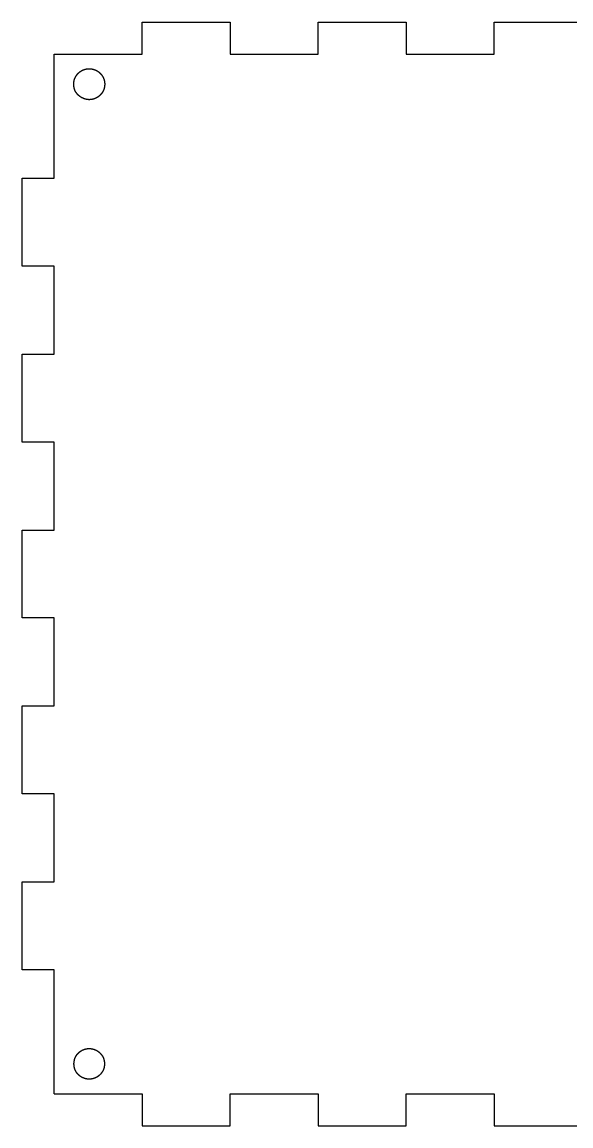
# Model space of a CAD drawing. Extents: x -49 to 229, y 25 to 250.
# Drawn here: x -49.4 to 19.2, y 24.6 to 162.6 of the extents above; entities that cross this region are included whole.
import ezdxf

# ---------------------------------------------------------------- set-up
doc = ezdxf.new("R2010")
doc.units = 0
doc.layers.add('Ebene_1', color=7, linetype='CONTINUOUS')

msp = doc.modelspace()

# ---------------------------------------------------------------- linework, layer by layer
at = {"layer": 'Ebene_1', "color": 1}
for points in [[(-45.431871, 158.6399), (-34.431872, 158.6399), (-34.431872, 162.6399)], [(-34.431872, 162.6399), (-23.431873, 162.6399)], [(-23.431873, 162.6399), (-23.431873, 158.6399), (-12.431874, 158.6399), (-12.431874, 162.6399)], [(-12.431874, 162.6399), (-1.431875, 162.6399)], [(-1.431875, 162.6399), (-1.431875, 158.6399), (9.568124, 158.6399), (9.568124, 162.6399)], [(9.568124, 162.6399), (20.568118, 162.6399)], [(-45.431871, 28.639898), (-45.431871, 44.139899), (-49.431869, 44.139899), (-49.431869, 55.139901), (-45.431871, 55.139901), (-45.431871, 66.1399), (-49.431869, 66.1399), (-49.431869, 77.139899), (-45.431871, 77.139899), (-45.431871, 88.139901), (-49.431869, 88.139901), (-49.431869, 99.1399), (-45.431871, 99.1399), (-45.431871, 110.139899), (-49.431869, 110.139899), (-49.431869, 121.139901), (-45.431871, 121.139901), (-45.431871, 132.1399), (-49.431869, 132.1399), (-49.431869, 143.1399), (-45.431871, 143.1399), (-45.431871, 154.1399), (-45.431871, 158.6399)], [(-41.960379, 153.17901), (-42.007078, 153.1996)], [(-42.946772, 32.350148), (-42.950371, 32.399799)], [(-45.431871, 28.639898), (-34.431872, 28.639898), (-34.431872, 24.639898)], [(-23.431873, 24.639898), (-23.431873, 28.639898), (-12.431874, 28.639898), (-12.431874, 24.639898)], [(-1.431875, 24.639898), (-1.431875, 28.639898), (9.568124, 28.639898), (9.568124, 24.639898)], [(-34.431872, 24.639898), (-23.431873, 24.639898)], [(-12.431874, 24.639898), (-1.431875, 24.639898)], [(9.568124, 24.639898), (20.568118, 24.639898)]]:
    msp.add_lwpolyline(points, dxfattribs=at)
for points, knots in [([(-42.007078, 153.1996), (-42.013928, 153.204528), (-42.027602, 153.214366), (-42.048036, 153.229216), (-42.063697, 153.24051), (-42.07754, 153.250584), (-42.091111, 153.260476), (-42.107706, 153.272598), (-42.122755, 153.28369), (-42.13629, 153.293693), (-42.151309, 153.304781), (-42.167693, 153.317158), (-42.181127, 153.327256), (-42.194796, 153.337531), (-42.21007, 153.3492), (-42.229894, 153.364571), (-42.244955, 153.376438), (-42.258273, 153.387), (-42.271305, 153.397404), (-42.287308, 153.410061), (-42.301551, 153.421973), (-42.314419, 153.432672), (-42.328736, 153.444519), (-42.344138, 153.457927), (-42.35673, 153.468873), (-42.36949, 153.480052), (-42.383743, 153.492746), (-42.40211, 153.509578), (-42.415947, 153.522667), (-42.428168, 153.534323), (-42.440095, 153.545861), (-42.454794, 153.559833), (-42.46743, 153.573262), (-42.478967, 153.585192), (-42.491965, 153.598309), (-42.505518, 153.613433), (-42.516643, 153.625744), (-42.527841, 153.638302), (-42.540227, 153.652571), (-42.556031, 153.671498), (-42.567888, 153.686163), (-42.578292, 153.699255), (-42.588407, 153.712175), (-42.600833, 153.727962), (-42.611464, 153.742828), (-42.621129, 153.756128), (-42.631979, 153.770812), (-42.643141, 153.787514), (-42.652321, 153.801159), (-42.661601, 153.815144), (-42.671854, 153.831104), (-42.68513, 153.85206), (-42.69502, 153.868287), (-42.70362, 153.882788), (-42.712003, 153.897085), (-42.722344, 153.914506), (-42.731046, 153.930739), (-42.738982, 153.945273), (-42.747938, 153.961352), (-42.756966, 153.979474), (-42.764468, 153.994237), (-42.772067, 154.009338), (-42.780397, 154.026495), (-42.790998, 154.04903), (-42.798894, 154.066362), (-42.805679, 154.081838), (-42.812288, 154.097073), (-42.820519, 154.115648), (-42.827222, 154.132863), (-42.833403, 154.148293), (-42.840369, 154.165386), (-42.847422, 154.184407), (-42.853104, 154.199993), (-42.858771, 154.216005), (-42.8652, 154.234147), (-42.873299, 154.257993), (-42.879076, 154.27638), (-42.884254, 154.292666), (-42.889202, 154.308696), (-42.895332, 154.328271), (-42.900069, 154.346314), (-42.904568, 154.362513), (-42.909813, 154.380449), (-42.914696, 154.400409), (-42.918733, 154.416714), (-42.92273, 154.43333), (-42.927045, 154.452079), (-42.932391, 154.476621), (-42.936341, 154.495433), (-42.939679, 154.512168), (-42.942829, 154.528624), (-42.946538, 154.548754), (-42.949385, 154.567134), (-42.952021, 154.583669), (-42.955109, 154.602018), (-42.957617, 154.622327), (-42.959715, 154.638929), (-42.961736, 154.655843), (-42.963861, 154.674931), (-42.966491, 154.699885), (-42.96783, 154.71905), (-42.969551, 154.735999), (-42.970795, 154.752659), (-42.972158, 154.773057), (-42.971764, 154.791642), (-42.972581, 154.808404), (-42.975325, 154.826862), (-42.974345, 154.847365), (-42.97454, 154.864055), (-42.974523, 154.881097), (-42.974448, 154.900321), (-42.974238, 154.925467), (-42.971806, 154.944598), (-42.971816, 154.961662), (-42.971109, 154.978412), (-42.969551, 154.998871), (-42.967419, 155.017403), (-42.966057, 155.034107), (-42.965469, 155.052698), (-42.96283, 155.072982), (-42.961149, 155.089622), (-42.959372, 155.106582), (-42.956923, 155.125676), (-42.953512, 155.150615), (-42.950605, 155.169661), (-42.947879, 155.186525), (-42.945138, 155.203056), (-42.941933, 155.223273), (-42.93827, 155.241516), (-42.935017, 155.25795), (-42.931369, 155.276226), (-42.92686, 155.296217), (-42.923114, 155.312541), (-42.919203, 155.329153), (-42.914619, 155.347849), (-42.90831, 155.372205), (-42.903353, 155.390807), (-42.898787, 155.407257), (-42.894172, 155.423375), (-42.888409, 155.443035), (-42.882617, 155.460741), (-42.877493, 155.476704), (-42.871967, 155.494493), (-42.865025, 155.513769), (-42.859473, 155.52957), (-42.853817, 155.54553), (-42.847121, 155.563299), (-42.838149, 155.5864), (-42.831081, 155.604025), (-42.824575, 155.619562), (-42.81814, 155.634763), (-42.810372, 155.653403), (-42.80262, 155.670039), (-42.795819, 155.685067), (-42.788524, 155.701899), (-42.779413, 155.719917), (-42.772105, 155.734755), (-42.76458, 155.749794), (-42.755943, 155.766662), (-42.744368, 155.788543), (-42.735378, 155.805224), (-42.727246, 155.819939), (-42.719163, 155.834356), (-42.709263, 155.851952), (-42.699748, 155.867646), (-42.691194, 155.88178), (-42.681694, 155.89749), (-42.670721, 155.914434), (-42.661773, 155.928291), (-42.652586, 155.942364), (-42.642124, 155.958182), (-42.628109, 155.97862), (-42.617243, 155.994168), (-42.607458, 156.007834), (-42.59776, 156.021195), (-42.585838, 156.037479), (-42.574575, 156.051972), (-42.564472, 156.065034), (-42.553309, 156.079617), (-42.540431, 156.09517), (-42.529967, 156.107933), (-42.519183, 156.120988), (-42.50674, 156.13562), (-42.490269, 156.154616), (-42.477415, 156.168915), (-42.466004, 156.181568), (-42.45468, 156.193909), (-42.440725, 156.20889), (-42.42771, 156.222206), (-42.416001, 156.234167), (-42.403008, 156.247505), (-42.388204, 156.261668), (-42.376131, 156.273293), (-42.363785, 156.285081), (-42.349707, 156.298204), (-42.331097, 156.315097), (-42.316693, 156.327855), (-42.303788, 156.339043), (-42.291063, 156.349954), (-42.275554, 156.363338), (-42.260984, 156.374919), (-42.247951, 156.385454), (-42.233551, 156.397266), (-42.217242, 156.409665), (-42.203897, 156.419806), (-42.19025, 156.430037), (-42.174752, 156.441425), (-42.154286, 156.456016), (-42.138545, 156.467113), (-42.124374, 156.476679), (-42.110449, 156.486027), (-42.093468, 156.497477), (-42.07773, 156.507402), (-42.063565, 156.516366), (-42.047857, 156.526369), (-42.0302, 156.53676), (-42.015744, 156.545228), (-42.000945, 156.553732), (-41.984261, 156.563309), (-41.962242, 156.575406), (-41.945268, 156.584456), (-41.930172, 156.592417), (-41.915283, 156.600113), (-41.897071, 156.609521), (-41.880172, 156.617382), (-41.865038, 156.624614), (-41.848337, 156.632821), (-41.829587, 156.641048), (-41.814247, 156.647786), (-41.798564, 156.654519), (-41.780861, 156.662031), (-41.757583, 156.671505), (-41.739685, 156.678616), (-41.723699, 156.684676), (-41.707995, 156.69055), (-41.688838, 156.697827), (-41.671161, 156.703685), (-41.655296, 156.709089), (-41.637729, 156.715197), (-41.618175, 156.721229), (-41.602164, 156.726124), (-41.585797, 156.730978), (-41.567343, 156.736419), (-41.543145, 156.743171), (-41.524546, 156.748047), (-41.508022, 156.752275), (-41.491767, 156.756308), (-41.471883, 156.761225), (-41.453647, 156.765026), (-41.437243, 156.768557), (-41.419067, 156.772612), (-41.398917, 156.776258), (-41.382447, 156.779271), (-41.365765, 156.782204), (-41.347042, 156.785401), (-41.322572, 156.789185), (-41.303799, 156.791851), (-41.287118, 156.79405), (-41.270723, 156.796119), (-41.250716, 156.798772), (-41.232443, 156.800319), (-41.216004, 156.80189), (-41.197748, 156.803799), (-41.177577, 156.805081), (-41.161075, 156.806159), (-41.144278, 156.807142), (-41.125358, 156.80812), (-41.100627, 156.809083), (-41.08166, 156.809634), (-41.064812, 156.809855), (-41.048276, 156.810008), (-41.028113, 156.810223), (-41.009805, 156.809828), (-40.993304, 156.809523), (-40.974911, 156.809281), (-40.954716, 156.808209), (-40.938225, 156.807395), (-40.92147, 156.806479), (-40.90257, 156.805272), (-40.877863, 156.803385), (-40.858959, 156.801653), (-40.842211, 156.800041), (-40.825803, 156.798341), (-40.805728, 156.796238), (-40.78755, 156.793685), (-40.771191, 156.791482), (-40.752983, 156.789158), (-40.733073, 156.785805), (-40.71677, 156.783083), (-40.70007, 156.780171), (-40.681161, 156.776797), (-40.656502, 156.771985), (-40.637696, 156.768046), (-40.621029, 156.76442), (-40.60466, 156.760755), (-40.584626, 156.756403), (-40.566629, 156.751573), (-40.550394, 156.747406), (-40.532317, 156.742987), (-40.512692, 156.73713), (-40.496595, 156.732472), (-40.480218, 156.727631), (-40.461805, 156.722066), (-40.437877, 156.714397), (-40.419625, 156.708314), (-40.40348, 156.702772), (-40.387674, 156.697237), (-40.368343, 156.690441), (-40.350978, 156.683696), (-40.335342, 156.677663), (-40.317964, 156.671001), (-40.299089, 156.663061), (-40.283628, 156.656574), (-40.267927, 156.649899), (-40.250311, 156.642165), (-40.227406, 156.631782), (-40.209993, 156.623574), (-40.194638, 156.616168), (-40.179609, 156.608821), (-40.161117, 156.600014), (-40.14474, 156.591106), (-40.129902, 156.58328), (-40.113349, 156.574746), (-40.095541, 156.564616), (-40.080954, 156.556368), (-40.066157, 156.547875), (-40.049556, 156.538172), (-40.028045, 156.525215), (-40.011707, 156.515042), (-39.997266, 156.505892), (-39.98315, 156.496815), (-39.965918, 156.485755), (-39.950684, 156.47511), (-39.936891, 156.465644), (-39.921426, 156.455225), (-39.904893, 156.443088), (-39.891374, 156.433163), (-39.87772, 156.422969), (-39.862368, 156.411401), (-39.842501, 156.395994), (-39.827418, 156.384022), (-39.814155, 156.373255), (-39.801214, 156.362603), (-39.785361, 156.349648), (-39.771532, 156.337202), (-39.75893, 156.326168), (-39.744745, 156.3141), (-39.729812, 156.300058), (-39.717518, 156.288659), (-39.705064, 156.276976), (-39.691158, 156.263673), (-39.673239, 156.246051), (-39.659654, 156.232407), (-39.647705, 156.220192), (-39.636069, 156.208128), (-39.621926, 156.193316), (-39.609469, 156.179502), (-39.598239, 156.167097), (-39.585686, 156.153376), (-39.572484, 156.137715), (-39.561583, 156.124949), (-39.550604, 156.11201), (-39.538557, 156.097322), (-39.523047, 156.078031), (-39.511376, 156.063108), (-39.501157, 156.049766), (-39.491191, 156.0366), (-39.478901, 156.020588), (-39.468444, 156.005508), (-39.458842, 155.992074), (-39.447932, 155.977292), (-39.436792, 155.960427), (-39.4276, 155.94669), (-39.418342, 155.932654), (-39.408087, 155.916706), (-39.394866, 155.895754), (-39.384934, 155.879597), (-39.37633, 155.86516), (-39.367955, 155.85096), (-39.35758, 155.833669), (-39.348903, 155.817504), (-39.340878, 155.803037), (-39.331731, 155.787076), (-39.32252, 155.769057), (-39.314957, 155.754347), (-39.307384, 155.739327), (-39.298992, 155.722344), (-39.288332, 155.699991), (-39.280311, 155.682803), (-39.273341, 155.667488), (-39.266622, 155.652429), (-39.25833, 155.634038), (-39.251645, 155.61695), (-39.245381, 155.601651), (-39.238174, 155.584763), (-39.23114, 155.565846), (-39.225333, 155.550408), (-39.219492, 155.534521), (-39.21297, 155.516464), (-39.204908, 155.492648), (-39.19871, 155.474422), (-39.193546, 155.458132), (-39.18854, 155.442127), (-39.182173, 155.422654), (-39.177473, 155.404636), (-39.172964, 155.388473), (-39.167741, 155.370573), (-39.16284, 155.350675), (-39.158807, 155.334437), (-39.154797, 155.31785), (-39.150504, 155.299087), (-39.145179, 155.274525), (-39.141477, 155.255655), (-39.138118, 155.238928), (-39.134979, 155.222471), (-39.131256, 155.202319), (-39.128421, 155.183905), (-39.125784, 155.167337), (-39.122692, 155.14897), (-39.120184, 155.128635), (-39.118089, 155.111999), (-39.116067, 155.095054), (-39.113987, 155.075932), (-39.111496, 155.050932), (-39.109959, 155.031748), (-39.108257, 155.014751), (-39.107006, 154.998025), (-39.105647, 154.97757), (-39.106039, 154.958953), (-39.105223, 154.942191), (-39.102475, 154.923701), (-39.103459, 154.903141), (-39.103264, 154.886385), (-39.10328, 154.869314), (-39.103355, 154.850085), (-39.10357, 154.824906), (-39.105996, 154.805735), (-39.105988, 154.788633), (-39.106695, 154.771883), (-39.108247, 154.751446), (-39.110388, 154.732937), (-39.111748, 154.716233), (-39.112331, 154.69761), (-39.114976, 154.67728), (-39.116655, 154.660607), (-39.118425, 154.643637), (-39.120887, 154.624553), (-39.124286, 154.599646), (-39.127202, 154.580619), (-39.129922, 154.56377), (-39.132684, 154.547243), (-39.135791, 154.526995), (-39.139734, 154.508796), (-39.142987, 154.492361), (-39.146356, 154.474042), (-39.150962, 154.454082), (-39.154688, 154.437754), (-39.158601, 154.421143), (-39.163183, 154.402456), (-39.169485, 154.378132), (-39.174458, 154.359566), (-39.179016, 154.343137), (-39.183632, 154.32702), (-39.189394, 154.307361), (-39.195183, 154.289664), (-39.200304, 154.273733), (-39.205861, 154.255972), (-39.212765, 154.236699), (-39.218325, 154.220901), (-39.224005, 154.204942), (-39.230672, 154.187148), (-39.239616, 154.164035), (-39.246792, 154.146486), (-39.253119, 154.130924), (-39.259453, 154.115718), (-39.267162, 154.097079), (-39.27492, 154.080456), (-39.281721, 154.065428), (-39.288999, 154.048612), (-39.298135, 154.030638), (-39.305436, 154.01583), (-39.312972, 154.000783), (-39.321584, 153.983867), (-39.333183, 153.96195), (-39.342237, 153.945282), (-39.350369, 153.930566), (-39.358447, 153.916178), (-39.368372, 153.89863), (-39.377869, 153.882949), (-39.386423, 153.868815), (-39.395942, 153.853093), (-39.406886, 153.836099), (-39.415843, 153.822213), (-39.42503, 153.808131), (-39.4355, 153.79232), (-39.449509, 153.771885), (-39.460511, 153.756434), (-39.470249, 153.742727), (-39.479919, 153.729343), (-39.491744, 153.712994), (-39.503021, 153.698524), (-39.513126, 153.685456), (-39.524332, 153.670877), (-39.537175, 153.65526), (-39.547649, 153.642471), (-39.558431, 153.629406), (-39.570897, 153.614788), (-39.58745, 153.595834), (-39.600268, 153.581452), (-39.611801, 153.568847), (-39.623157, 153.556536), (-39.636999, 153.541467), (-39.650027, 153.528182), (-39.661759, 153.516184), (-39.674773, 153.502806), (-39.689607, 153.488625), (-39.701689, 153.477001), (-39.714047, 153.46522), (-39.728114, 153.45209), (-39.746713, 153.435196), (-39.761114, 153.42244), (-39.774018, 153.411244), (-39.786751, 153.40031), (-39.802229, 153.386856), (-39.81682, 153.375277), (-39.829854, 153.364742), (-39.844234, 153.352925), (-39.86058, 153.340599), (-39.873925, 153.330479), (-39.887595, 153.320262), (-39.903052, 153.3088), (-39.923506, 153.294188), (-39.939304, 153.283226), (-39.953363, 153.2736), (-39.96722, 153.264258), (-39.98415, 153.252733), (-40.000038, 153.243), (-40.014201, 153.234066), (-40.02978, 153.223962), (-40.047423, 153.213643), (-40.061875, 153.205168), (-40.076654, 153.196669), (-40.093338, 153.187175), (-40.115305, 153.175099), (-40.132271, 153.166118), (-40.147367, 153.158217), (-40.162252, 153.150564), (-40.18045, 153.141174), (-40.19732, 153.133318), (-40.212417, 153.12615), (-40.229148, 153.118071), (-40.247866, 153.109881), (-40.263174, 153.103131), (-40.278767, 153.096332), (-40.296504, 153.088966), (-40.319764, 153.079515), (-40.337665, 153.072473), (-40.353623, 153.066426), (-40.369314, 153.060573), (-40.38848, 153.05338), (-40.406129, 153.047515), (-40.42196, 153.042116), (-40.439523, 153.035962), (-40.459101, 153.029979), (-40.475112, 153.025027), (-40.491435, 153.020074), (-40.509928, 153.014687), (-40.534188, 153.007908), (-40.55283, 153.00296), (-40.569398, 152.998721), (-40.585689, 152.994659), (-40.60561, 152.989699), (-40.623877, 152.985806), (-40.640316, 152.982208), (-40.658537, 152.978097), (-40.67873, 152.974333), (-40.695225, 152.971216), (-40.711979, 152.968141), (-40.730803, 152.9649), (-40.755372, 152.960909), (-40.774196, 152.9581), (-40.79092, 152.955759), (-40.807384, 152.953548), (-40.827525, 152.950764), (-40.845932, 152.948981), (-40.862467, 152.947273), (-40.880821, 152.94532), (-40.901058, 152.943762), (-40.917624, 152.942538), (-40.934437, 152.941398), (-40.95339, 152.940314), (-40.978193, 152.939208), (-40.997221, 152.938622), (-41.014102, 152.938245), (-41.030638, 152.937982), (-41.050863, 152.937503), (-41.069248, 152.93806), (-41.08581, 152.938353), (-41.104215, 152.938502), (-41.124429, 152.939535), (-41.140964, 152.940366), (-41.157723, 152.94134), (-41.176555, 152.942553), (-41.201115, 152.944617), (-41.219909, 152.946377), (-41.236565, 152.948187), (-41.252874, 152.950066), (-41.272812, 152.952296), (-41.290817, 152.955193), (-41.307079, 152.957659), (-41.325144, 152.960236), (-41.344864, 152.964005), (-41.360988, 152.967069), (-41.377495, 152.970338), (-41.396127, 152.974248), (-41.420403, 152.979741), (-41.438917, 152.984251), (-41.455285, 152.988447), (-41.47135, 152.99266), (-41.490983, 152.997769), (-41.508638, 153.003088), (-41.52454, 153.007785), (-41.542266, 153.01294), (-41.561571, 153.019262), (-41.577368, 153.024414), (-41.593476, 153.029761), (-41.611609, 153.035973), (-41.635242, 153.044293), (-41.653255, 153.05086), (-41.669207, 153.056786), (-41.68485, 153.062672), (-41.703973, 153.069847), (-41.721174, 153.076815), (-41.736679, 153.082979), (-41.753956, 153.08974), (-41.772791, 153.097588), (-41.788211, 153.104), (-41.803944, 153.110614), (-41.821721, 153.118146), (-41.844911, 153.128113), (-41.862652, 153.135722), (-41.878314, 153.142609), (-41.893712, 153.149378), (-41.912556, 153.157608), (-41.929613, 153.165286), (-41.944988, 153.172146), (-41.954677, 153.176467), (-41.960379, 153.17901)], [0, 0, 0, 0, 0.025314, 0.050537, 0.075779, 0.083241, 0.101898, 0.126158, 0.144894, 0.157985, 0.17665, 0.200898, 0.219584, 0.227067, 0.252199, 0.277249, 0.302321, 0.309723, 0.328242, 0.352348, 0.370927, 0.383944, 0.402553, 0.426673, 0.445201, 0.452607, 0.477564, 0.502461, 0.527343, 0.534703, 0.553126, 0.577129, 0.595522, 0.608431, 0.626923, 0.650909, 0.669339, 0.676706, 0.701384, 0.726018, 0.750675, 0.757961, 0.776185, 0.799902, 0.818218, 0.831006, 0.849227, 0.872983, 0.891257, 0.898567, 0.923334, 0.948164, 0.972988, 0.98034, 0.998741, 1.022709, 1.041108, 1.053988, 1.072388, 1.096316, 1.114713, 1.12207, 1.147031, 1.171925, 1.196782, 1.204164, 1.222619, 1.246605, 1.265104, 1.278032, 1.296472, 1.320473, 1.338886, 1.346239, 1.371429, 1.396628, 1.421784, 1.429247, 1.447895, 1.472115, 1.490772, 1.503849, 1.522554, 1.546824, 1.565484, 1.572946, 1.598094, 1.623199, 1.648298, 1.655761, 1.674393, 1.69856, 1.717164, 1.730186, 1.748791, 1.772978, 1.791564, 1.798995, 1.824081, 1.849181, 1.874265, 1.881707, 1.900285, 1.924391, 1.942984, 1.956017, 1.974702, 1.998802, 2.017369, 2.024802, 2.049925, 2.075057, 2.100181, 2.107619, 2.126224, 2.150466, 2.169153, 2.182183, 2.200733, 2.224916, 2.24349, 2.250913, 2.276073, 2.301236, 2.326426, 2.333869, 2.352484, 2.3767, 2.395267, 2.408298, 2.426963, 2.451173, 2.469773, 2.477208, 2.502371, 2.52752, 2.552686, 2.560123, 2.578737, 2.602982, 2.621579, 2.634619, 2.65328, 2.677453, 2.696072, 2.703526, 2.72825, 2.753033, 2.777871, 2.785216, 2.803567, 2.827393, 2.845789, 2.858619, 2.876881, 2.900808, 2.91917, 2.926505, 2.951257, 2.97602, 3.000766, 3.008103, 3.026459, 3.050352, 3.068664, 3.081513, 3.099915, 3.123738, 3.142068, 3.149402, 3.174156, 3.198959, 3.223746, 3.23106, 3.249381, 3.273277, 3.291599, 3.304443, 3.322819, 3.346688, 3.365012, 3.372332, 3.397487, 3.42263, 3.447757, 3.455168, 3.473745, 3.498005, 3.516584, 3.529603, 3.54822, 3.572442, 3.591058, 3.598501, 3.623652, 3.648792, 3.673899, 3.681377, 3.700029, 3.724188, 3.742824, 3.755858, 3.774465, 3.798693, 3.817309, 3.824751, 3.84986, 3.875003, 3.900156, 3.907635, 3.926295, 3.950471, 3.96907, 3.982109, 4.000762, 4.024933, 4.043563, 4.051025, 4.076138, 4.101273, 4.12639, 4.133844, 4.152472, 4.176675, 4.19533, 4.208376, 4.226997, 4.251147, 4.26979, 4.277263, 4.302348, 4.327482, 4.352659, 4.360124, 4.378767, 4.402961, 4.421591, 4.434627, 4.453241, 4.477384, 4.496006, 4.503467, 4.528599, 4.553725, 4.578832, 4.58628, 4.604893, 4.629076, 4.647721, 4.660772, 4.679417, 4.703581, 4.722195, 4.729646, 4.754396, 4.779174, 4.803927, 4.81128, 4.829649, 4.853502, 4.871813, 4.884657, 4.903044, 4.926875, 4.945279, 4.952658, 4.977351, 5.002114, 5.026908, 5.034272, 5.052662, 5.076519, 5.094759, 5.107595, 5.126031, 5.149936, 5.168255, 5.175567, 5.200275, 5.22507, 5.2499, 5.257224, 5.275546, 5.299387, 5.317772, 5.330611, 5.348909, 5.37283, 5.391173, 5.398497, 5.423684, 5.448795, 5.473867, 5.481325, 5.499965, 5.524192, 5.542817, 5.555854, 5.57448, 5.598633, 5.61728, 5.624755, 5.649863, 5.674988, 5.70013, 5.70758, 5.726196, 5.750375, 5.769043, 5.782079, 5.800656, 5.824873, 5.843503, 5.850956, 5.876056, 5.901217, 5.926401, 5.933804, 5.95236, 5.976591, 5.995231, 6.008278, 6.026918, 6.051095, 6.06973, 6.077192, 6.102279, 6.127414, 6.152524, 6.160017, 6.178699, 6.202875, 6.221435, 6.234446, 6.253064, 6.277369, 6.295965, 6.303379, 6.328487, 6.353631, 6.378801, 6.386255, 6.404882, 6.429086, 6.44766, 6.460688, 6.479337, 6.50352, 6.522167, 6.529636, 6.554749, 6.579896, 6.605033, 6.612509, 6.631159, 6.655315, 6.673944, 6.686959, 6.705516, 6.729729, 6.748399, 6.755878, 6.780634, 6.805387, 6.830135, 6.837465, 6.855805, 6.879675, 6.898005, 6.910849, 6.929216, 6.95311, 6.971467, 6.978804, 7.003555, 7.028347, 7.053125, 7.060449, 7.078765, 7.102588, 7.120928, 7.133796, 7.15222, 7.176108, 7.19449, 7.201845, 7.226572, 7.251317, 7.276138, 7.283471, 7.301798, 7.32561, 7.343977, 7.356835, 7.375206, 7.399053, 7.41737, 7.42469, 7.449832, 7.474962, 7.50012, 7.507583, 7.526226, 7.550434, 7.569022, 7.582074, 7.600776, 7.624952, 7.643541, 7.650974, 7.676145, 7.701283, 7.72637, 7.733833, 7.752465, 7.776632, 7.795305, 7.808354, 7.826961, 7.851174, 7.869808, 7.877264, 7.90237, 7.927512, 7.952632, 7.960104, 7.978755, 8.002958, 8.021551, 8.034584, 8.053269, 8.077465, 8.096106, 8.103569, 8.128673, 8.153808, 8.179047, 8.186485, 8.205091, 8.229332, 8.247953, 8.260982, 8.279599, 8.303808, 8.32243, 8.329879, 8.354991, 8.38015, 8.405293, 8.412736, 8.431351, 8.455567, 8.474168, 8.487199, 8.50583, 8.53004, 8.54864, 8.556075, 8.581235, 8.606358, 8.631456, 8.638894, 8.657507, 8.681752, 8.700346, 8.713361, 8.731955, 8.75617, 8.774768, 8.782201, 8.806988, 8.831771, 8.856546, 8.863866, 8.882167, 8.905966, 8.924362, 8.937193, 8.955455, 8.979318, 8.997657, 9.004989, 9.029805, 9.054601, 9.079376, 9.086709, 9.105042, 9.128875, 9.147187, 9.160036, 9.178438, 9.20232, 9.220673, 9.228009, 9.252763, 9.27756, 9.302332, 9.309665, 9.328005, 9.351866, 9.370188, 9.383037, 9.401424, 9.425347, 9.443691, 9.451015, 9.476166, 9.501322, 9.526509, 9.53396, 9.552576, 9.576756, 9.59534, 9.608391, 9.627098, 9.651325, 9.66995, 9.677398, 9.702545, 9.727675, 9.752776, 9.760256, 9.778926, 9.803131, 9.821766, 9.834801, 9.853408, 9.877597, 9.896208, 9.903653, 9.928798, 9.953935, 9.97906, 9.986484, 10.00505, 10.0292, 10.047911, 10.060936, 10.079438, 10.103608, 10.122239, 10.1297, 10.154754, 10.179826, 10.2049, 10.212341, 10.230941, 10.255114, 10.273763, 10.286762, 10.305255, 10.329494, 10.348048, 10.355448, 10.380525, 10.405662, 10.430768, 10.43823, 10.456858, 10.48101, 10.499636, 10.512646, 10.53119, 10.55546, 10.574052, 10.58147, 10.606632, 10.631834, 10.657038, 10.664491, 10.683137, 10.707409, 10.726073, 10.739163, 10.757896, 10.782103, 10.800777, 10.808259, 10.833204, 10.858079, 10.88293, 10.890298, 10.908742, 10.932767, 10.951284, 10.964214, 10.982638, 11.006654, 11.0251, 11.032472, 11.057206, 11.082052, 11.106951, 11.114317, 11.132709, 11.156567, 11.174991, 11.187876, 11.206264, 11.230201, 11.248585, 11.255932, 11.280564, 11.305195, 11.329868, 11.337191, 11.355458, 11.379121, 11.397363, 11.410157, 11.428468, 11.452096, 11.470374, 11.47771, 11.502578, 11.527485, 11.552376, 11.559741, 11.578178, 11.602202, 11.620592, 11.633488, 11.651947, 11.675967, 11.694422, 11.701799, 11.726883, 11.751923, 11.776963, 11.784398, 11.802976, 11.827102, 11.845671, 11.858649, 11.87716, 11.901325, 11.91986, 11.927261, 11.952527, 11.977779, 12.002983, 12.010438, 12.029106, 12.053444, 12.072126, 12.085221, 12.103952, 12.103952, 12.103952, 12.103952]), ([(-42.950371, 32.399799), (-42.949506, 32.408064), (-42.947775, 32.424594), (-42.945289, 32.449402), (-42.943321, 32.468384), (-42.941522, 32.485221), (-42.93974, 32.501751), (-42.937681, 32.521975), (-42.93545, 32.540324), (-42.933596, 32.556857), (-42.931724, 32.575245), (-42.929202, 32.595413), (-42.927164, 32.611911), (-42.925034, 32.628653), (-42.922579, 32.647473), (-42.919321, 32.672054), (-42.916526, 32.690823), (-42.914162, 32.707482), (-42.911723, 32.723787), (-42.908682, 32.743738), (-42.905468, 32.761814), (-42.902723, 32.778113), (-42.899931, 32.796231), (-42.896023, 32.816005), (-42.892942, 32.832206), (-42.889747, 32.84867), (-42.885915, 32.867144), (-42.880496, 32.891149), (-42.876345, 32.909516), (-42.872363, 32.925747), (-42.868399, 32.941681), (-42.863662, 32.961176), (-42.858648, 32.9787), (-42.854151, 32.994467), (-42.849154, 33.012013), (-42.842918, 33.031087), (-42.837882, 33.046716), (-42.832726, 33.062514), (-42.826635, 33.080161), (-42.818262, 33.103033), (-42.811744, 33.120507), (-42.805602, 33.135863), (-42.799512, 33.150892), (-42.792242, 33.169369), (-42.784632, 33.185745), (-42.77802, 33.200613), (-42.770937, 33.217213), (-42.762154, 33.235025), (-42.754983, 33.249612), (-42.74748, 33.264435), (-42.739072, 33.281221), (-42.727557, 33.30288), (-42.718588, 33.319384), (-42.710491, 33.333936), (-42.702471, 33.348172), (-42.692755, 33.365628), (-42.683244, 33.381091), (-42.674776, 33.395056), (-42.66547, 33.410647), (-42.654453, 33.427324), (-42.645484, 33.441018), (-42.636235, 33.454899), (-42.625798, 33.47057), (-42.611716, 33.49078), (-42.60071, 33.506095), (-42.590926, 33.519646), (-42.581229, 33.532869), (-42.569329, 33.549001), (-42.558061, 33.563343), (-42.547926, 33.576274), (-42.536683, 33.590678), (-42.523813, 33.606099), (-42.513334, 33.618724), (-42.502559, 33.631615), (-42.490123, 33.646019), (-42.473717, 33.664776), (-42.460982, 33.67897), (-42.449593, 33.691466), (-42.438342, 33.703651), (-42.424582, 33.718566), (-42.411574, 33.731656), (-42.399944, 33.743492), (-42.387075, 33.756693), (-42.37246, 33.770773), (-42.360468, 33.782281), (-42.348194, 33.793892), (-42.334346, 33.806911), (-42.315995, 33.823588), (-42.301809, 33.836205), (-42.289084, 33.847264), (-42.276521, 33.858069), (-42.26124, 33.871347), (-42.246845, 33.882788), (-42.234011, 33.893218), (-42.219897, 33.904985), (-42.203735, 33.917144), (-42.190565, 33.927173), (-42.17708, 33.937295), (-42.161822, 33.948608), (-42.141691, 33.963084), (-42.12611, 33.973908), (-42.112252, 33.983452), (-42.09857, 33.992739), (-42.081854, 34.004097), (-42.066302, 34.013862), (-42.052369, 34.022697), (-42.036913, 34.032579), (-42.019535, 34.042872), (-42.005281, 34.051271), (-41.99069, 34.05971), (-41.974217, 34.069198), (-41.952463, 34.081196), (-41.935714, 34.090204), (-41.920764, 34.097994), (-41.906063, 34.105562), (-41.888132, 34.114944), (-41.871442, 34.122697), (-41.856512, 34.129833), (-41.839998, 34.137938), (-41.821455, 34.146018), (-41.806319, 34.152715), (-41.790894, 34.159446), (-41.773389, 34.166815), (-41.750397, 34.176211), (-41.732665, 34.183124), (-41.716889, 34.18918), (-41.701362, 34.19502), (-41.68242, 34.202234), (-41.664938, 34.208005), (-41.649267, 34.213343), (-41.631883, 34.219426), (-41.612507, 34.225331), (-41.596673, 34.230223), (-41.580537, 34.235117), (-41.562259, 34.240421), (-41.53829, 34.247103), (-41.519884, 34.252003), (-41.503514, 34.25611), (-41.487459, 34.260062), (-41.467821, 34.264938), (-41.449812, 34.268735), (-41.433611, 34.272236), (-41.415646, 34.276215), (-41.39573, 34.279877), (-41.379427, 34.282884), (-41.362922, 34.285833), (-41.344381, 34.288917), (-41.320177, 34.292636), (-41.301611, 34.295263), (-41.285125, 34.29746), (-41.268927, 34.29952), (-41.249141, 34.302057), (-41.231084, 34.303707), (-41.214813, 34.305276), (-41.196746, 34.307117), (-41.176806, 34.308391), (-41.160507, 34.309476), (-41.143912, 34.310506), (-41.125203, 34.31139), (-41.100775, 34.312399), (-41.082045, 34.312841), (-41.065415, 34.313161), (-41.049082, 34.313354), (-41.029099, 34.313651), (-41.010946, 34.313101), (-40.994613, 34.312834), (-40.97651, 34.31281), (-40.956612, 34.311808), (-40.940317, 34.310971), (-40.923723, 34.309959), (-40.905032, 34.308674), (-40.880622, 34.306851), (-40.861945, 34.305193), (-40.845396, 34.303539), (-40.829161, 34.301833), (-40.809336, 34.299902), (-40.791424, 34.297279), (-40.775258, 34.295088), (-40.757253, 34.292802), (-40.737558, 34.289509), (-40.721466, 34.286851), (-40.704928, 34.284025), (-40.68624, 34.280597), (-40.661874, 34.275815), (-40.64328, 34.271976), (-40.626818, 34.268348), (-40.610646, 34.264703), (-40.590885, 34.260265), (-40.573077, 34.255635), (-40.557044, 34.251531), (-40.539174, 34.247055), (-40.519719, 34.241371), (-40.503789, 34.236748), (-40.487626, 34.231944), (-40.469451, 34.226398), (-40.445798, 34.218793), (-40.427745, 34.212797), (-40.411778, 34.207324), (-40.396166, 34.201853), (-40.377056, 34.195144), (-40.35992, 34.188387), (-40.344451, 34.182415), (-40.327238, 34.17592), (-40.30861, 34.168032), (-40.293351, 34.161612), (-40.277857, 34.154981), (-40.260439, 34.147349), (-40.237807, 34.13708), (-40.220575, 34.128987), (-40.205348, 34.121692), (-40.190461, 34.114425), (-40.172286, 34.105512), (-40.156074, 34.096818), (-40.141411, 34.089111), (-40.125022, 34.080746), (-40.107473, 34.070663), (-40.093086, 34.062487), (-40.078492, 34.05405), (-40.062085, 34.044437), (-40.040822, 34.031584), (-40.02462, 34.021614), (-40.010417, 34.012517), (-39.996492, 34.003517), (-39.9794, 33.992648), (-39.964359, 33.982035), (-39.950726, 33.972666), (-39.935426, 33.96245), (-39.919178, 33.950354), (-39.905808, 33.940555), (-39.892246, 33.930505), (-39.877121, 33.918984), (-39.857507, 33.903771), (-39.842629, 33.891941), (-39.829555, 33.881266), (-39.816739, 33.870712), (-39.801051, 33.857851), (-39.787196, 33.845696), (-39.774735, 33.834796), (-39.760881, 33.822723), (-39.74611, 33.808907), (-39.733985, 33.79763), (-39.721674, 33.786088), (-39.707996, 33.772878), (-39.690271, 33.755468), (-39.676905, 33.741925), (-39.665084, 33.729878), (-39.653595, 33.717969), (-39.639547, 33.703391), (-39.627327, 33.689627), (-39.616223, 33.677328), (-39.603777, 33.663754), (-39.590681, 33.648322), (-39.579972, 33.635702), (-39.569238, 33.622879), (-39.55733, 33.608367), (-39.541947, 33.589308), (-39.530434, 33.5745), (-39.52026, 33.561333), (-39.51038, 33.548335), (-39.498421, 33.532364), (-39.487902, 33.517597), (-39.478437, 33.504298), (-39.467929, 33.489496), (-39.456719, 33.472974), (-39.447671, 33.45937), (-39.438597, 33.445448), (-39.42833, 33.429772), (-39.415339, 33.409007), (-39.405598, 33.392985), (-39.397003, 33.378747), (-39.388672, 33.364705), (-39.37857, 33.347489), (-39.369818, 33.331595), (-39.361967, 33.317296), (-39.353286, 33.301397), (-39.34414, 33.283682), (-39.336666, 33.269171), (-39.329097, 33.254335), (-39.320734, 33.23753), (-39.310152, 33.215434), (-39.302367, 33.198393), (-39.295564, 33.183242), (-39.28896, 33.168339), (-39.280727, 33.150174), (-39.274017, 33.133319), (-39.267841, 33.118188), (-39.260864, 33.101444), (-39.253964, 33.08273), (-39.248235, 33.067462), (-39.242408, 33.051761), (-39.236119, 33.033852), (-39.228139, 33.010336), (-39.222094, 32.992319), (-39.217092, 32.976212), (-39.212191, 32.960368), (-39.205904, 32.941108), (-39.201173, 32.923323), (-39.196755, 32.907393), (-39.191717, 32.889701), (-39.187, 32.870005), (-39.183034, 32.853906), (-39.17904, 32.837512), (-39.174963, 32.818953), (-39.169689, 32.794701), (-39.165912, 32.776078), (-39.162727, 32.759511), (-39.159707, 32.743215), (-39.155969, 32.72332), (-39.153374, 32.705106), (-39.150817, 32.688739), (-39.147726, 32.670575), (-39.145214, 32.650462), (-39.143119, 32.634027), (-39.141094, 32.617273), (-39.13903, 32.598366), (-39.136547, 32.573639), (-39.135274, 32.55466), (-39.133544, 32.537885), (-39.132302, 32.521391), (-39.13094, 32.501183), (-39.131334, 32.482763), (-39.130518, 32.466166), (-39.127768, 32.447875), (-39.128753, 32.427548), (-39.128558, 32.410993), (-39.128574, 32.394134), (-39.128649, 32.375129), (-39.128861, 32.350249), (-39.131292, 32.331306), (-39.131282, 32.314398), (-39.131988, 32.297813), (-39.133539, 32.277598), (-39.135682, 32.259306), (-39.137042, 32.242803), (-39.137625, 32.224397), (-39.14027, 32.204308), (-39.141949, 32.187835), (-39.143723, 32.171053), (-39.146172, 32.152184), (-39.149534, 32.127551), (-39.152276, 32.108728), (-39.154862, 32.092062), (-39.157534, 32.075718), (-39.16094, 32.055756), (-39.164561, 32.037697), (-39.167744, 32.021431), (-39.171131, 32.003337), (-39.175678, 31.983622), (-39.179298, 31.96749), (-39.183037, 31.951052), (-39.187655, 31.932598), (-39.193763, 31.908514), (-39.198707, 31.890156), (-39.203237, 31.873904), (-39.207785, 31.85796), (-39.213393, 31.838519), (-39.218973, 31.821005), (-39.224009, 31.805242), (-39.229555, 31.787675), (-39.236476, 31.768632), (-39.242026, 31.75303), (-39.247721, 31.737296), (-39.25415, 31.719657), (-39.263035, 31.696846), (-39.270055, 31.679462), (-39.27638, 31.664078), (-39.282696, 31.648997), (-39.290456, 31.630597), (-39.297992, 31.614102), (-39.304703, 31.599273), (-39.312043, 31.582718), (-39.320929, 31.564857), (-39.328181, 31.5502), (-39.335679, 31.535318), (-39.344252, 31.518623), (-39.355657, 31.496955), (-39.364514, 31.480449), (-39.372606, 31.465924), (-39.380623, 31.451686), (-39.39034, 31.434229), (-39.39986, 31.418761), (-39.408321, 31.404759), (-39.417623, 31.389173), (-39.428426, 31.37239), (-39.437272, 31.358674), (-39.446381, 31.344742), (-39.456787, 31.329144), (-39.470597, 31.308955), (-39.481284, 31.293591), (-39.490979, 31.28009), (-39.500586, 31.26686), (-39.512182, 31.250594), (-39.523506, 31.236423), (-39.53347, 31.223522), (-39.544326, 31.209006), (-39.557072, 31.193653), (-39.56744, 31.181025), (-39.578173, 31.168156), (-39.590386, 31.153616), (-39.606681, 31.134865), (-39.619309, 31.120656), (-39.630664, 31.108198), (-39.641888, 31.096021), (-39.655576, 31.081072), (-39.668585, 31.068015), (-39.680151, 31.056153), (-39.692817, 31.042816), (-39.707477, 31.028863), (-39.719414, 31.017368), (-39.731637, 31.005751), (-39.745532, 30.992782), (-39.763893, 30.976068), (-39.778149, 30.963473), (-39.790888, 30.952394), (-39.803452, 30.941591), (-39.818733, 30.92831), (-39.833132, 30.916864), (-39.845992, 30.906432), (-39.860158, 30.894686), (-39.876343, 30.882503), (-39.889556, 30.872483), (-39.903075, 30.862383), (-39.918385, 30.851115), (-39.938564, 30.836657), (-39.954135, 30.825756), (-39.968032, 30.816203), (-39.981776, 30.806903), (-39.998575, 30.795585), (-40.0142, 30.785854), (-40.028197, 30.777022), (-40.043693, 30.767101), (-40.061143, 30.756839), (-40.075389, 30.748428), (-40.089977, 30.739908), (-40.106575, 30.730589), (-40.128319, 30.718546), (-40.145069, 30.709563), (-40.160009, 30.701734), (-40.174734, 30.694144), (-40.192734, 30.684837), (-40.209429, 30.677059), (-40.22436, 30.669924), (-40.240854, 30.661845), (-40.259367, 30.653699), (-40.274539, 30.647024), (-40.290059, 30.640354), (-40.307543, 30.632843), (-40.330561, 30.623476), (-40.348272, 30.61651), (-40.364059, 30.610521), (-40.379562, 30.604714), (-40.398485, 30.597518), (-40.415926, 30.591657), (-40.431589, 30.586287), (-40.448968, 30.580202), (-40.468339, 30.5743), (-40.484173, 30.569408), (-40.500306, 30.564513), (-40.518574, 30.559238), (-40.542513, 30.552612), (-40.560891, 30.547747), (-40.577239, 30.54359), (-40.593338, 30.539601), (-40.612954, 30.534697), (-40.630935, 30.530961), (-40.647101, 30.527463), (-40.665072, 30.523387), (-40.68504, 30.519826), (-40.70134, 30.516836), (-40.717838, 30.513917), (-40.736345, 30.510797), (-40.760514, 30.507043), (-40.779049, 30.50434), (-40.795538, 30.502211), (-40.811738, 30.500173), (-40.831516, 30.497561), (-40.849573, 30.495923), (-40.865834, 30.494382), (-40.883893, 30.492651), (-40.903801, 30.491339), (-40.920074, 30.490261), (-40.93669, 30.489225), (-40.955423, 30.488353), (-40.979886, 30.487335), (-40.998611, 30.486895), (-41.015246, 30.486576), (-41.031579, 30.486383), (-41.051561, 30.486086), (-41.069703, 30.486633), (-41.086001, 30.486907), (-41.104121, 30.486894), (-41.124032, 30.488087), (-41.140366, 30.488857), (-41.156948, 30.489729), (-41.17563, 30.4909), (-41.20003, 30.492826), (-41.218712, 30.49446), (-41.235262, 30.496124), (-41.251492, 30.49783), (-41.271351, 30.499899), (-41.289344, 30.502366), (-41.305544, 30.504541), (-41.323526, 30.50686), (-41.343187, 30.510224), (-41.35929, 30.512891), (-41.375837, 30.515707), (-41.394534, 30.519128), (-41.418941, 30.523848), (-41.437535, 30.527815), (-41.454031, 30.531368), (-41.470201, 30.53498), (-41.489974, 30.539367), (-41.507766, 30.544081), (-41.523801, 30.548212), (-41.541657, 30.55273), (-41.561133, 30.558309), (-41.577059, 30.562916), (-41.593229, 30.567712), (-41.611419, 30.57326), (-41.635074, 30.580858), (-41.653126, 30.586846), (-41.669074, 30.592372), (-41.684712, 30.597872), (-41.703886, 30.604488), (-41.72103, 30.611273), (-41.736499, 30.617234), (-41.753722, 30.623703), (-41.772346, 30.631617), (-41.787604, 30.638065), (-41.803075, 30.644743), (-41.820485, 30.652323), (-41.843081, 30.66256), (-41.860298, 30.670607), (-41.875492, 30.677951), (-41.890369, 30.685238), (-41.90857, 30.694088), (-41.924769, 30.702785), (-41.939401, 30.710518), (-41.955703, 30.719014), (-41.973273, 30.729019), (-41.987666, 30.737166), (-42.002292, 30.745528), (-42.018621, 30.755224), (-42.039858, 30.768036), (-42.055929, 30.778128), (-42.070137, 30.787143), (-42.084041, 30.796102), (-42.101089, 30.806973), (-42.116116, 30.817564), (-42.129717, 30.826961), (-42.14491, 30.837282), (-42.161131, 30.849304), (-42.174422, 30.859082), (-42.187925, 30.869126), (-42.203045, 30.880645), (-42.222648, 30.895906), (-42.237513, 30.907766), (-42.25059, 30.918408), (-42.26336, 30.928933), (-42.278898, 30.941899), (-42.292753, 30.954005), (-42.30521, 30.96491), (-42.319059, 30.97698), (-42.333829, 30.990772), (-42.345956, 31.002014), (-42.358311, 31.01352), (-42.371964, 31.026817), (-42.389774, 31.044246), (-42.403257, 31.057751), (-42.415076, 31.069871), (-42.426592, 31.081822), (-42.44069, 31.09639), (-42.452947, 31.110142), (-42.464111, 31.12241), (-42.476679, 31.135916), (-42.48985, 31.151373), (-42.500669, 31.163983), (-42.511543, 31.17683), (-42.523651, 31.191322), (-42.539209, 31.210402), (-42.55089, 31.22518), (-42.561119, 31.23838), (-42.571116, 31.251383), (-42.583464, 31.267222), (-42.594106, 31.28207), (-42.603739, 31.295367), (-42.614478, 31.310078), (-42.625712, 31.32667), (-42.634924, 31.340251), (-42.644231, 31.354111), (-42.654458, 31.369883), (-42.667715, 31.390549), (-42.677665, 31.406499), (-42.686258, 31.420794), (-42.694638, 31.43486), (-42.704983, 31.451978), (-42.713695, 31.46793), (-42.721632, 31.48223), (-42.730569, 31.498068), (-42.739627, 31.515922), (-42.747116, 31.530492), (-42.754653, 31.545314), (-42.762837, 31.562106), (-42.773325, 31.5841), (-42.780966, 31.601105), (-42.787604, 31.616236), (-42.794026, 31.631142), (-42.802094, 31.649277), (-42.808372, 31.666202), (-42.814281, 31.681335), (-42.821134, 31.698043), (-42.827507, 31.716867), (-42.832902, 31.732194), (-42.838343, 31.747914), (-42.844194, 31.765788), (-42.851409, 31.789298), (-42.856602, 31.807388), (-42.861064, 31.823487), (-42.865382, 31.839321), (-42.870784, 31.858638), (-42.87498, 31.876381), (-42.878782, 31.892345), (-42.882954, 31.910096), (-42.887082, 31.92973), (-42.890392, 31.945805), (-42.893673, 31.962234), (-42.897245, 31.980819), (-42.901708, 32.005159), (-42.905115, 32.023804), (-42.907784, 32.040402), (-42.910427, 32.056703), (-42.913739, 32.076619), (-42.916436, 32.094776), (-42.918824, 32.111109), (-42.921384, 32.129286), (-42.924072, 32.149305), (-42.926144, 32.165711), (-42.928149, 32.182465), (-42.930593, 32.201376), (-42.933507, 32.226143), (-42.9355, 32.245137), (-42.937476, 32.261965), (-42.939347, 32.278496), (-42.941554, 32.298703), (-42.943519, 32.317072), (-42.945196, 32.333606), (-42.946188, 32.344021), (-42.946772, 32.350148)], [0, 0, 0, 0, 0.02493, 0.04986, 0.074795, 0.082183, 0.100656, 0.124676, 0.143165, 0.156106, 0.174588, 0.198611, 0.217076, 0.224459, 0.249243, 0.274016, 0.298843, 0.306172, 0.324492, 0.348301, 0.366714, 0.379568, 0.397885, 0.421702, 0.440029, 0.447361, 0.472014, 0.496626, 0.52119, 0.528502, 0.546761, 0.570451, 0.588681, 0.601433, 0.61964, 0.643406, 0.661628, 0.668903, 0.693259, 0.717628, 0.741974, 0.749202, 0.767243, 0.790628, 0.808746, 0.821402, 0.839444, 0.86288, 0.880963, 0.888209, 0.91272, 0.937285, 0.961791, 0.96907, 0.987243, 1.010813, 1.028993, 1.041696, 1.05981, 1.083457, 1.101646, 1.108922, 1.133498, 1.15813, 1.182811, 1.190076, 1.208273, 1.232004, 1.250208, 1.262987, 1.281294, 1.30502, 1.323238, 1.330517, 1.355424, 1.380324, 1.405274, 1.412632, 1.431047, 1.45503, 1.4735, 1.486406, 1.50481, 1.528805, 1.547279, 1.554673, 1.579492, 1.604298, 1.629062, 1.636445, 1.654875, 1.678773, 1.697167, 1.71003, 1.728389, 1.752284, 1.770687, 1.778053, 1.802868, 1.82767, 1.852437, 1.859781, 1.878149, 1.902048, 1.920401, 1.933233, 1.951544, 1.975431, 1.993819, 2.001178, 2.025999, 2.050846, 2.075704, 2.083051, 2.101421, 2.12531, 2.143749, 2.15662, 2.174955, 2.198928, 2.217287, 2.224611, 2.249416, 2.274265, 2.299121, 2.306511, 2.32496, 2.348889, 2.367306, 2.380183, 2.398555, 2.422554, 2.440939, 2.448275, 2.47314, 2.49803, 2.522922, 2.53028, 2.54866, 2.572528, 2.590976, 2.603868, 2.622254, 2.646173, 2.664607, 2.671989, 2.696475, 2.720991, 2.745452, 2.752725, 2.770884, 2.794439, 2.812561, 2.825276, 2.843482, 2.867037, 2.885208, 2.892489, 2.916918, 2.941394, 2.965836, 2.97312, 2.991294, 3.01484, 3.033063, 3.045769, 3.063848, 3.087363, 3.105522, 3.112802, 3.137236, 3.161726, 3.186236, 3.193485, 3.211618, 3.235213, 3.253228, 3.265917, 3.284156, 3.307669, 3.325815, 3.333087, 3.358, 3.382813, 3.407579, 3.414956, 3.433385, 3.45731, 3.47571, 3.488582, 3.50696, 3.530969, 3.549377, 3.556726, 3.581554, 3.606382, 3.631259, 3.638623, 3.657016, 3.680891, 3.699374, 3.712271, 3.730636, 3.754561, 3.772949, 3.780301, 3.805122, 3.829997, 3.854858, 3.862232, 3.88065, 3.904557, 3.922951, 3.935835, 3.954251, 3.978144, 3.996538, 4.003898, 4.028715, 4.053584, 4.078433, 4.085782, 4.104185, 4.128177, 4.146533, 4.1594, 4.177804, 4.201715, 4.220151, 4.227535, 4.252357, 4.277186, 4.302003, 4.309378, 4.32782, 4.351811, 4.370231, 4.383108, 4.40148, 4.425354, 4.443776, 4.451158, 4.475979, 4.500819, 4.525695, 4.533059, 4.551455, 4.57534, 4.59378, 4.606668, 4.625053, 4.649019, 4.66738, 4.674708, 4.699186, 4.723696, 4.748182, 4.755456, 4.773614, 4.797164, 4.815308, 4.828004, 4.846133, 4.869764, 4.8879, 4.895146, 4.919618, 4.944113, 4.968623, 4.975873, 4.994006, 5.017607, 5.035748, 5.048436, 5.066547, 5.090088, 5.108242, 5.115515, 5.140055, 5.164552, 5.18901, 5.196258, 5.214374, 5.237916, 5.256077, 5.268789, 5.286948, 5.310486, 5.328615, 5.335873, 5.360727, 5.385555, 5.410372, 5.417734, 5.436154, 5.46013, 5.478494, 5.491352, 5.509726, 5.533672, 5.552099, 5.559472, 5.584291, 5.609097, 5.63393, 5.641295, 5.659709, 5.683652, 5.702011, 5.714896, 5.733349, 5.757278, 5.775691, 5.783057, 5.807905, 5.832747, 5.857605, 5.864959, 5.883337, 5.90723, 5.925669, 5.938573, 5.957045, 5.980995, 5.999392, 6.006744, 6.031566, 6.056425, 6.081322, 6.088696, 6.107127, 6.13111, 6.1495, 6.162374, 6.180778, 6.204704, 6.223103, 6.230461, 6.255327, 6.28018, 6.305045, 6.312391, 6.330777, 6.354726, 6.373138, 6.386029, 6.40445, 6.428357, 6.446715, 6.454051, 6.478932, 6.503778, 6.528591, 6.535965, 6.554392, 6.578332, 6.596662, 6.609533, 6.627978, 6.651918, 6.670308, 6.677658, 6.702118, 6.726625, 6.751096, 6.758361, 6.776526, 6.800146, 6.818265, 6.830926, 6.848979, 6.872585, 6.890762, 6.898038, 6.922578, 6.947065, 6.971494, 6.978773, 6.996946, 7.020516, 7.038699, 7.051424, 7.069599, 7.093145, 7.111295, 7.118564, 7.143082, 7.167543, 7.191946, 7.199225, 7.217406, 7.241001, 7.259135, 7.271814, 7.289906, 7.313504, 7.331661, 7.338925, 7.363775, 7.388627, 7.413446, 7.420802, 7.439198, 7.46313, 7.481597, 7.494484, 7.512834, 7.536767, 7.555184, 7.562553, 7.587355, 7.612203, 7.637037, 7.644421, 7.662851, 7.68675, 7.705146, 7.718026, 7.736428, 7.760345, 7.778787, 7.786175, 7.810971, 7.835815, 7.860644, 7.867994, 7.886407, 7.91043, 7.928751, 7.941624, 7.960083, 7.983946, 8.002346, 8.009716, 8.034628, 8.059447, 8.084286, 8.091644, 8.110047, 8.133986, 8.152425, 8.165296, 8.183631, 8.207516, 8.225964, 8.233361, 8.258192, 8.283049, 8.307909, 8.315287, 8.333701, 8.357575, 8.376015, 8.388894, 8.40725, 8.431249, 8.449633, 8.45697, 8.481824, 8.506674, 8.531487, 8.538854, 8.557279, 8.581246, 8.599503, 8.612368, 8.630868, 8.654777, 8.673204, 8.680585, 8.705041, 8.729508, 8.753959, 8.761229, 8.779385, 8.802946, 8.821066, 8.833772, 8.851952, 8.875487, 8.89362, 8.90088, 8.92543, 8.949875, 8.974333, 8.981617, 8.999791, 9.023337, 9.041556, 9.054234, 9.072239, 9.095904, 9.114052, 9.121298, 9.145718, 9.170204, 9.194727, 9.201975, 9.220103, 9.243686, 9.26187, 9.274583, 9.292724, 9.316253, 9.334414, 9.341693, 9.366605, 9.391435, 9.416269, 9.42364, 9.442058, 9.465977, 9.484391, 9.49727, 9.515654, 9.539642, 9.558042, 9.56539, 9.590241, 9.615092, 9.639923, 9.647299, 9.665726, 9.689655, 9.708137, 9.721032, 9.73939, 9.763323, 9.781726, 9.789086, 9.813876, 9.83869, 9.863504, 9.870889, 9.889317, 9.913203, 9.931595, 9.944468, 9.962853, 9.986738, 10.005118, 10.012471, 10.03728, 10.062087, 10.086877, 10.094209, 10.112567, 10.136498, 10.154854, 10.167712, 10.186096, 10.209947, 10.228273, 10.235598, 10.260435, 10.285292, 10.310126, 10.317483, 10.335872, 10.359771, 10.378191, 10.391068, 10.40944, 10.433297, 10.451686, 10.45905, 10.483944, 10.508857, 10.533807, 10.541193, 10.559644, 10.583598, 10.602, 10.614901, 10.63336, 10.657341, 10.675812, 10.683206, 10.707834, 10.732464, 10.757062, 10.764344, 10.782561, 10.80627, 10.824585, 10.837356, 10.855531, 10.879219, 10.897462, 10.904763, 10.929305, 10.95385, 10.978423, 10.985697, 11.003887, 11.027543, 11.045689, 11.058409, 11.076608, 11.100238, 11.118458, 11.125757, 11.150122, 11.174496, 11.198853, 11.206048, 11.224064, 11.247549, 11.265569, 11.278205, 11.296287, 11.319731, 11.337801, 11.345037, 11.369638, 11.394217, 11.418807, 11.4261, 11.444335, 11.468045, 11.486262, 11.499026, 11.517278, 11.540965, 11.559211, 11.566516, 11.591226, 11.615984, 11.640755, 11.648082, 11.666418, 11.690295, 11.708648, 11.721487, 11.739814, 11.763718, 11.782082, 11.789422, 11.814338, 11.839286, 11.864235, 11.871631, 11.890117, 11.914144, 11.932612, 11.945538, 11.964, 11.964, 11.964, 11.964])]:
    msp.add_open_spline(points, degree=3, knots=knots, dxfattribs=at)

doc.saveas('drawing.dxf')
